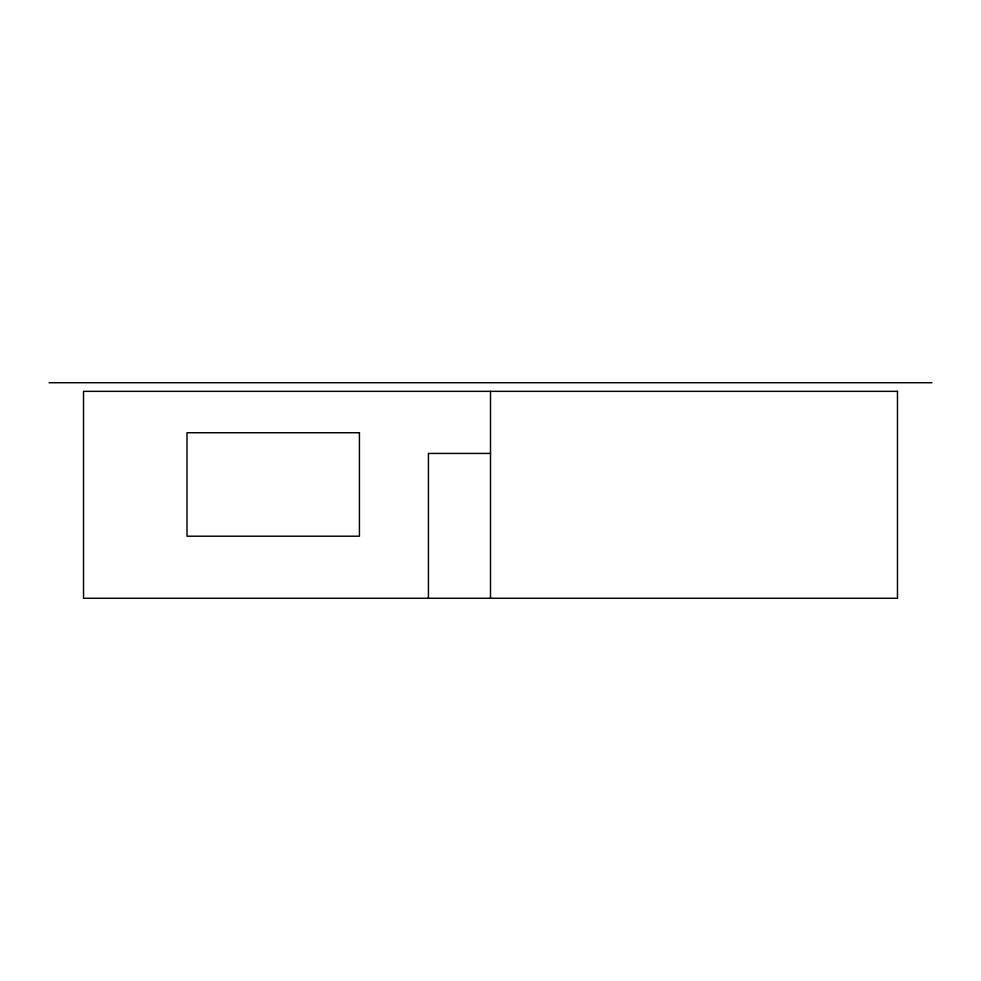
<?xml version="1.0" encoding="UTF-8"?>
<svg xmlns="http://www.w3.org/2000/svg" width="981" height="981" viewBox="0 0 981 981"><rect width="100%" height="100%" fill="white"/><g stroke="black" fill="none" stroke-linecap="round" stroke-linejoin="round"><path stroke-width="1.47" d="M49.05 382.725L931.95 382.725M490.5 453.43L428.427 453.43L428.427 598.275M490.5 391.345L490.5 598.275M897.468 391.345L83.532 391.345L83.532 598.275L897.468 598.275L897.468 391.345M359.438 432.731L187.003 432.731L187.003 536.202L359.438 536.202L359.438 432.731"/></g></svg>
